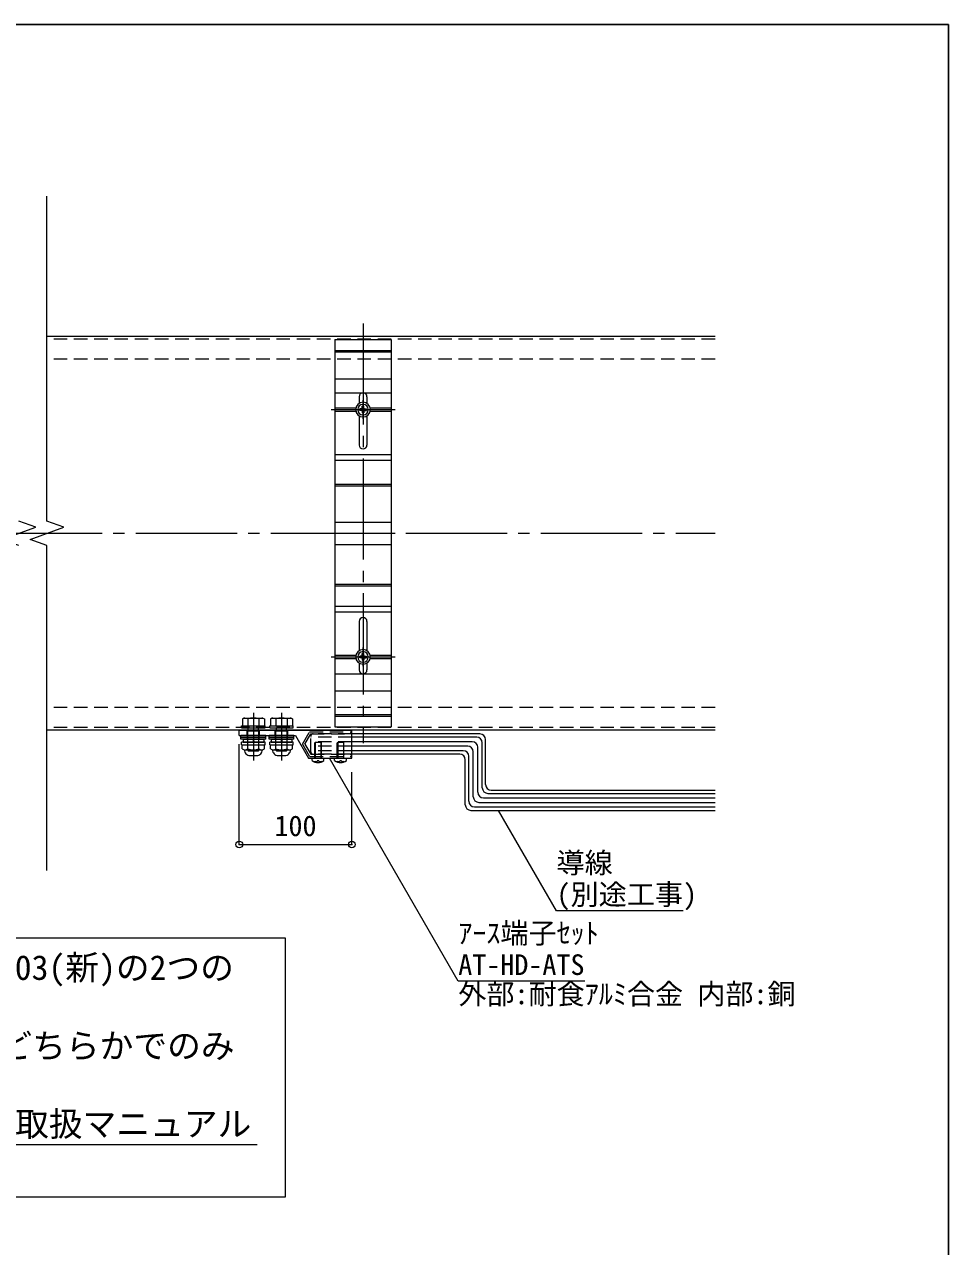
# Model space of a CAD drawing. Units: millimetres on the paper, enlarged 4 times, with parts at other scales. Extents: x -728 to 752, y -514 to 534.
# Drawn here: x 423.4 to 752, y 99.4 to 534.3 of the extents above; entities that cross this region are included whole.
import ezdxf
from ezdxf.enums import TextEntityAlignment as Align

# ---------------------------------------------------------------- set-up
doc = ezdxf.new("R2010")
doc.units = ezdxf.units.MM
doc.header["$LTSCALE"] = 4
doc.header["$PDMODE"] = 32
doc.header["$PDSIZE"] = 2.4
doc.linetypes.add('CHAIN2', pattern=[12, 9, -1, 1, -1])
doc.linetypes.add('DASHED1', pattern=[1.8, 1.2, -0.6])
for name, color, linetype, lineweight in [('0-B_B', 4, 'Continuous', 9), ('2-0_0', 4, 'Continuous', 9), ('2-B_B', 7, 'Continuous', 9), ('A-0_0', 4, 'CHAIN2', 9), ('A-1_1', 3, 'Continuous', 15), ('A-4_4', 4, 'Continuous', 9), ('A-5_5', 7, 'Continuous', 9), ('A-6_6', 4, 'Continuous', 9), ('A-A_A', 7, 'Continuous', 9), ('A-B_B', 7, 'Continuous', 9), ('D-1_1', 4, 'Continuous', 9), ('D-2_2', 7, 'Continuous', 9), ('D-E_E', 4, 'CHAIN2', 9), ('F-1_1', 4, 'Continuous', 9), ('F-F_F', 4, 'CHAIN2', 9)]:
    doc.layers.add(name, color=color, linetype=linetype, lineweight=lineweight)
doc.layers.add('A-2_2', color=7, linetype='Continuous')
doc.styles.add('ＭＳ ゴシック', font='')
doc.styles.get('ＭＳ ゴシック').set_extended_font_data('MS Gothic')

# ---------------------------------------------------------------- blocks, each defined once
blk = doc.blocks.new('M10_22 S 付属品')
at = {"layer": 'A-4_4', "linetype": 'CHAIN2'}
blk.add_line((0, 5.292), (0, -11.657), dxfattribs=at)
at = {"layer": 'A-4_4', "color": 7}
for p, q in [((-3.4, 3.44), (-3.92, 3.139)), ((-3.92, 3.139), (-3.92, 0.64)), ((-3.92, 0.64), (3.92, 0.64)), ((-1.8, -0.96), (-1.8, 0)), ((1.8, -0.96), (1.8, 0)), ((3.92, 3.139), (3.92, 0.64)), ((-1.8, -0.96), (-2, -1.16)), ((-2, -7.959), (-2, -1.16)), ((1.8, -0.96), (2, -1.16)), ((2, -7.959), (2, -1.16)), ((-2, -7.959), (-1.8, -8.16)), ((-1.8, -8.16), (1.8, -8.16)), ((1.8, -8.16), (2, -7.959))]:
    blk.add_line(p, q, dxfattribs=at)
at = {"layer": 'A-4_4'}
for p, q in [((-1.97, 3.139), (-1.97, 0.64)), ((1.969, 3.139), (1.969, 0.64)), ((2, -1.16), (-2, -1.16))]:
    blk.add_line(p, q, dxfattribs=at)
at = {"layer": 'A-4_4', "color": 7}
for points in [[(-4.2, 0), (4.2, 0), (4.2, 0.64)], [(-4.2, 0), (-4.2, 0.64), (4.2, 0.64)], [(-3.4, 3.44), (3.4, 3.44), (3.92, 3.139)]]:
    blk.add_lwpolyline(points, dxfattribs=at)
at = {"layer": 'A-4_4'}
for centre, radius, start, end in [((-3.642, -1.274), 4.72, 69.24023, 87.06267), ((0, -3.167), 6.607, 72.66194, 107.3385), ((3.642, -1.274), 4.72, 92.93721, 110.75963)]:
    blk.add_arc(centre, radius, start, end, dxfattribs=at)
blk = doc.blocks.new('M10PW S 付属品')
at = {"layer": 'A-4_4', "color": 7}
for p, q in [((4.4, 0), (-4.4, 0)), ((4.4, -0.64), (4.4, 0))]:
    blk.add_line(p, q, dxfattribs=at)
at = {"layer": 'A-4_4', "linetype": 'DASHED1'}
for p, q in [((-2.1, -0.64), (-2.1, 0)), ((2.1, -0.64), (2.1, 0))]:
    blk.add_line(p, q, dxfattribs=at)
at = {"layer": 'A-4_4', "color": 7}
blk.add_lwpolyline([(4.4, -0.64), (-4.4, -0.64), (-4.4, 0)], dxfattribs=at)
blk = doc.blocks.new('M10SW S 付属品')
at = {"layer": 'A-5_5'}
for p, q in [((-3.68, 0), (-3.68, -1)), ((-3.68, -1), (3.68, -1))]:
    blk.add_line(p, q, dxfattribs=at)
at = {"layer": 'A-5_5', "color": 4}
for p, q in [((-0.2, 0), (0, -1)), ((0, 0), (0.2, -1))]:
    blk.add_line(p, q, dxfattribs=at)
at = {"layer": 'A-5_5'}
blk.add_lwpolyline([(-3.68, 0), (3.68, 0), (3.68, -1)], dxfattribs=at)
blk = doc.blocks.new('M10 化粧ナット 付属品')
at = {"layer": 'A-4_4', "color": 7}
for p, q in [((-4.2, -1), (-4.2, 0)), ((4.2, 0), (-4.2, 0)), ((-3.926, -2.381), (-3.926, -1)), ((3.929, -2.379), (3.929, -1)), ((-1.2, -4.8), (1.2, -4.8))]:
    blk.add_line(p, q, dxfattribs=at)
at = {"layer": 'A-4_4'}
for p, q in [((-2.943, -2.8), (2.944, -2.8)), ((-1.96, -2.381), (-1.96, -1)), ((1.96, -2.381), (1.96, -1))]:
    blk.add_line(p, q, dxfattribs=at)
at = {"layer": 'A-4_4', "color": 7}
blk.add_lwpolyline([(-4.2, -1), (4.2, -1), (4.2, 0)], dxfattribs=at)
for centre, radius, start, end in [((-2.943, -1.438), 1.362, 223.81244, 316.18756), ((-1.2, -2.8), 2, 179.30019, 270), ((1.2, -2.8), 2, 270, 0.69499), ((2.944, -1.436), 1.364, 223.84239, 316.26906)]:
    blk.add_arc(centre, radius, start, end, dxfattribs=at)
at = {"layer": 'A-4_4'}
blk.add_arc((0, 1.992), 4.792, 245.85829, 294.14171, dxfattribs=at)
blk = doc.blocks.new('アース端子本体 T')
at = {"layer": 'A-4_4', "color": 2, "lineweight": 20}
for p, q in [((-15, 0), (25, 0)), ((-15, -2), (-15, 0)), ((25, -10), (25, 0)), ((-15, -2), (5, -2)), ((5, -2), (9.619, -10)), ((9.619, -10), (25, -10))]:
    blk.add_line(p, q, dxfattribs=at)
at = {"layer": 'A-4_4', "linetype": 'DASHED1'}
for p, q in [((-12.2, -2), (-12.2, 0)), ((-7.8, -2), (-7.8, 0)), ((-2.2, -2), (-2.2, 0)), ((2.2, -2), (2.2, 0)), ((7.425, -5), (9.965, -0.6)), ((8.349, -5), (10.427, -1.4)), ((9.965, -0.6), (25, -0.6))]:
    blk.add_line(p, q, dxfattribs=at)
for points in [[(10.427, -1.4), (24.4, -1.4), (25, -0.8)], [(7.425, -5), (9.965, -9.4), (25, -9.4)], [(8.349, -5), (10.427, -8.6), (24.4, -8.6), (25, -9.2)]]:
    blk.add_lwpolyline(points, dxfattribs=at)
blk = doc.blocks.new('導線（別途）(1)')
at = {"layer": 'A-6_6', "linetype": 'DASHED1'}
for p, q in [((0, -2.842), (0, 2.758)), ((14.573, 2.4), (0, 2.4)), ((14.573, 0.8), (0, 0.8)), ((14.573, 3.558), (0.8, 3.558)), ((14.573, -0.8), (0, -0.8)), ((14.573, -2.4), (0, -2.4)), ((14.573, -3.642), (0.8, -3.642))]:
    blk.add_line(p, q, dxfattribs=at)
at = {"layer": 'A-6_6', "color": 3, "lineweight": 15}
for p, q in [((60.14, 3.558), (14.573, 3.558)), ((62.14, -14.442), (62.14, 1.558)), ((52.94, -3.642), (14.573, -3.642)), ((54.94, -21.642), (54.94, -5.642)), ((64.14, -16.442), (143.772, -16.442)), ((56.94, -23.642), (143.772, -23.642))]:
    blk.add_line(p, q, dxfattribs=at)
at = {"layer": 'A-6_6'}
for p, q in [((58.981, 2.4), (14.573, 2.4)), ((57.381, 0.8), (14.573, 0.8)), ((60.981, -15.6), (60.981, 0.4)), ((55.781, -0.8), (14.573, -0.8)), ((54.181, -2.4), (14.573, -2.4)), ((57.781, -18.8), (57.781, -2.8)), ((59.381, -17.2), (59.381, -1.2)), ((56.181, -20.4), (56.181, -4.4)), ((59.781, -20.8), (143.772, -20.8)), ((61.381, -19.2), (143.772, -19.2)), ((62.981, -17.6), (143.772, -17.6)), ((58.181, -22.4), (143.772, -22.4))]:
    blk.add_line(p, q, dxfattribs=at)
at = {"layer": 'A-6_6', "linetype": 'DASHED1'}
for centre, start, end in [((0.8, 2.758), 90, 180), ((0.8, -2.842), 180, 270)]:
    blk.add_arc(centre, 0.8, start, end, dxfattribs=at)
at = {"layer": 'A-6_6'}
for centre, start, end in [((57.381, -1.2), 360, 90), ((58.981, 0.4), 360, 90), ((54.181, -4.4), 360, 90), ((55.781, -2.8), 360, 90), ((61.381, -17.2), 180, 270), ((62.981, -15.6), 180, 270), ((58.181, -20.4), 180, 270), ((59.781, -18.8), 180, 270)]:
    blk.add_arc(centre, 2, start, end, dxfattribs=at)
at = {"layer": 'A-6_6', "color": 3, "lineweight": 15}
for centre, start, end in [((60.14, 1.558), 0, 90), ((52.94, -5.642), 0, 90), ((64.14, -14.442), 180, 270), ((56.94, -21.642), 180, 270)]:
    blk.add_arc(centre, 2, start, end, dxfattribs=at)
blk = doc.blocks.new('なべM6_14 S 付属品')
at = {"layer": 'A-4_4', "color": 7}
for p, q in [((-1, 5.6), (-1.2, 5.4)), ((-1.2, 0), (-1.2, 5.4)), ((1, 5.6), (-1, 5.6)), ((1, 5.6), (1.2, 5.4)), ((1.2, 0), (1.2, 5.4)), ((-2.1, -0.9), (-2.1, 0)), ((-2.1, 0), (2.1, 0)), ((2.1, -0.9), (2.1, 0))]:
    blk.add_line(p, q, dxfattribs=at)
at = {"layer": 'A-4_4'}
for p, q in [((-1, 5.6), (-1, 0)), ((1, 5.6), (1, 0)), ((-1.2, -1.358), (-1.2, -1.045)), ((-0.3, -0.939), (-0.3, -1.227)), ((0.3, -0.939), (-0.3, -0.939)), ((0.3, -0.939), (0.3, -1.227)), ((1.2, -1.358), (1.2, -1.045))]:
    blk.add_line(p, q, dxfattribs=at)
at = {"layer": 'A-4_4', "color": 7}
blk.add_arc((0, 2.111), 3.671, 235.10553, 304.89394, dxfattribs=at)
at = {"layer": 'A-4_4'}
for start, end in [(251.58134, 265.46927), (274.53117, 288.41853)]:
    blk.add_arc((0, 2.559), 3.798, start, end, dxfattribs=at)
blk = doc.blocks.new('ATAF350 T')
at = {"layer": 'F-1_1'}
for p, q in [((-64.99, -10), (-64.99, 10)), ((-64.518, -10), (-64.518, 10)), ((-54.92, -10), (-54.92, 10)), ((-50, -10), (-50, 10)), ((-44.6, 2.53), (-44.6, 10)), ((-43.4, 2.53), (-43.4, 10)), ((-28, -10), (-28, 10)), ((-25.991, -10), (-25.991, 10)), ((-17.52, -10), (-17.52, 10)), ((-16.92, -10), (-16.92, 10)), ((-4, -10), (-4, 10)), ((4, -10), (4, 10)), ((18.12, -10), (18.12, 10)), ((18.72, -10), (18.72, 10)), ((25.991, -10), (25.991, 10)), ((28, -10), (28, 10)), ((43.4, 2.53), (43.4, 10)), ((44.6, 2.53), (44.6, 10)), ((50, -10), (50, 10)), ((56.12, -10), (56.12, 10)), ((64.504, -10), (64.504, 10)), ((65.02, -10), (65.02, 10)), ((-44.6, -10), (-44.6, -2.53)), ((-43.4, -10), (-43.4, -2.53)), ((43.4, -10), (43.4, -2.53)), ((44.6, -10), (44.6, -2.53))]:
    blk.add_line(p, q, dxfattribs=at)
at = {"layer": 'F-1_1', "color": 2, "lineweight": 20}
for p, q in [((68.92, -10), (68.92, 10)), ((-48.6, 1.4), (-46.191, 1.4)), ((-41.809, 1.4), (-31.4, 1.4)), ((31.4, 1.4), (41.809, 1.4)), ((46.191, 1.4), (48.6, 1.4)), ((-48.6, -1.4), (-46.191, -1.4)), ((-41.809, -1.4), (-31.4, -1.4)), ((31.4, -1.4), (41.809, -1.4)), ((46.191, -1.4), (48.6, -1.4)), ((-68.92, -10), (68.92, -10))]:
    blk.add_line(p, q, dxfattribs=at)
blk.add_lwpolyline([(-68.92, -10), (-68.92, 10), (68.92, 10)], dxfattribs=at)
for centre, start, end in [((-48.6, 0), 90, 270), ((-31.4, 0), 270, 90), ((31.4, 0), 90, 270), ((48.6, 0), 270, 90)]:
    blk.add_arc(centre, 1.4, start, end, dxfattribs=at)
at = {"layer": 'F-F_F'}
for p, q in [((-44, -11.39), (-44, 11.39)), ((0, -11.39), (0, 11.39)), ((44, -11.39), (44, 11.39)), ((-74.651, 0), (74.651, 0))]:
    blk.add_line(p, q, dxfattribs=at)
blk = doc.blocks.new('ATNBT60 T')
at = {"layer": 'D-1_1'}
for p, q in [((-0.787, 0.187), (-0.787, -0.187)), ((-0.373, 0.187), (-0.787, 0.187)), ((-0.187, 0.787), (0.187, 0.787)), ((-0.187, 0.373), (-0.187, 0.787)), ((0.187, 0.373), (0.187, 0.787)), ((0.373, 0.187), (0.787, 0.187)), ((0.787, -0.187), (0.787, 0.187)), ((-0.373, -0.187), (-0.787, -0.187)), ((-0.187, -0.373), (-0.187, -0.787)), ((-0.187, -0.787), (0.187, -0.787)), ((0.187, -0.373), (0.187, -0.787)), ((0.373, -0.187), (0.787, -0.187))]:
    blk.add_line(p, q, dxfattribs=at)
for centre, start, end in [((-0.373, 0.373), 270, 0), ((0.373, 0.373), 180, 270), ((-0.373, -0.373), 0, 90), ((0.373, -0.373), 90, 180)]:
    blk.add_arc(centre, 0.187, start, end, dxfattribs=at)
at = {"layer": 'D-2_2', "color": 2, "lineweight": 20}
blk.add_circle((0, 0), 1.733, dxfattribs=at)
at = {"layer": 'D-2_2'}
blk.add_circle((0, 0), 1.253, dxfattribs=at)
at = {"layer": 'D-E_E'}
for p, q in [((-2.153, 0), (2.215, 0)), ((0, -2.185), (0, 2.02))]:
    blk.add_line(p, q, dxfattribs=at)
blk = doc.blocks.new('Hikidasimoji')
at = {"layer": '0-B_B'}
blk.add_line((-72, 0), (0, 0), dxfattribs=at)

msp = doc.modelspace()

# ---------------------------------------------------------------- linework, layer by layer
at = {"layer": '2-0_0', "color": 6, "lineweight": 25}
msp.add_line((752, 534.264), (752, -514.264), dxfattribs=at)
msp.add_lwpolyline([(752, 534.264), (-728, 534.264), (-728, -514.264)], dxfattribs=at)
at = {"layer": '2-B_B', "color": 2, "lineweight": 20}
for p, q in [((113.36, 209.264), (516.088, 209.264)), ((516.088, 209.264), (516.088, 117.025)), ((516.088, 117.025), (113.36, 117.025))]:
    msp.add_line(p, q, dxfattribs=at)
at = {"layer": '2-B_B', "color": 3, "lineweight": 15}
msp.add_line((312.209, 135.681), (506.163, 135.681), dxfattribs=at)
at = {"layer": 'A-0_0'}
msp.add_line((-545, 353.21), (669, 353.21), dxfattribs=at)
at = {"layer": 'A-1_1'}
for p, q in [((669, 423.21), (431.401, 423.21)), ((669, 283.21), (431.401, 283.21))]:
    msp.add_line(p, q, dxfattribs=at)
at = {"layer": 'A-1_1', "color": 7, "linetype": 'DASHED1', "lineweight": 9}
for p, q in [((669, 422.29), (431.401, 422.29)), ((669, 284.13), (431.401, 284.13))]:
    msp.add_line(p, q, dxfattribs=at)
at = {"layer": 'A-4_4', "linetype": 'DASHED1'}
for p, q in [((669, 415.21), (431.401, 415.21)), ((669, 291.21), (431.401, 291.21))]:
    msp.add_line(p, q, dxfattribs=at)
at = {"layer": 'A-A_A'}
for p, q in [((499.801, 242.456), (499.801, 278.197)), ((539.801, 242.456), (539.801, 268.193)), ((499.801, 242.456), (539.801, 242.456))]:
    msp.add_line(p, q, dxfattribs=at)
for p in [(499.801, 242.456), (539.801, 242.456)]:
    msp.add_point(p, dxfattribs=at)
at = {"layer": 'A-B_B'}
msp.add_line((431.401, 233.21), (431.401, 348.842), dxfattribs=at)
at = {"layer": 'A-B_B', "color": 4}
for p, q in [((577.654, 193.838), (531.829, 273.21)), ((612.599, 218.838), (591.946, 254.61))]:
    msp.add_line(p, q, dxfattribs=at)
at = {"layer": 'A-B_B'}
for points in [[(431.401, 348.842), (425.401, 351.026), (437.401, 355.394), (431.401, 357.578), (431.401, 473.21)], [(421.401, 348.842), (415.401, 351.026), (427.401, 355.394), (421.401, 357.578)]]:
    msp.add_lwpolyline(points, dxfattribs=at)

# ---------------------------------------------------------------- block references
at = {"layer": 'A-2_2', "xscale": -1, "yscale": -1, "rotation": 90}
msp.add_blockref('ATAF350 T', (543.801, 353.21), dxfattribs=at)
at = {"layer": 'A-4_4'}
for name, p in [('M10_22 S 付属品', (504.801, 284.01)), ('M10_22 S 付属品', (514.801, 284.01)), ('アース端子本体 T', (514.801, 283.21)), ('M10PW S 付属品', (504.801, 281.21)), ('M10PW S 付属品', (504.801, 280.57)), ('M10 化粧ナット 付属品', (504.801, 278.93)), ('M10SW S 付属品', (504.801, 279.93)), ('M10PW S 付属品', (514.801, 281.21)), ('M10PW S 付属品', (514.801, 280.57)), ('M10 化粧ナット 付属品', (514.801, 278.93)), ('M10SW S 付属品', (514.801, 279.93)), ('なべM6_14 S 付属品', (527.801, 273.21)), ('なべM6_14 S 付属品', (535.801, 273.21))]:
    msp.add_blockref(name, p, dxfattribs=at)
at = {"layer": 'A-5_5', "xscale": -1.5, "yscale": 1.5, "rotation": 270}
for p in [(543.801, 397.21), (543.801, 309.21)]:
    msp.add_blockref('ATNBT60 T', p, dxfattribs=at)
at = {"layer": 'A-6_6'}
msp.add_blockref('導線（別途）(1)', (525.228, 278.252), dxfattribs=at)
at = {"layer": 'A-B_B', "xscale": -0.625, "yscale": 0.625}
for p in [(612.599, 218.838), (577.654, 193.838)]:
    msp.add_blockref('Hikidasimoji', p, dxfattribs=at)

# ---------------------------------------------------------------- texts
at = {"layer": '2-B_B', "style": 'ＭＳ ゴシック'}
for s, p in [('\u3000避雷導体(棟上導体)設備には、JIS:1998(旧)とJIS:2003(新)の2つの', (120.218, 191.65)), ('\u30001つの建物には、旧JISと新JISが混在してはならず、どちらかでのみ', (120.218, 163.84)), ('\u3000詳しくは、業務通知 07G-AT-05、笠木受雷部システム取扱マニュアル', (120.218, 136.029))]:
    msp.add_text(s, height=8.798, dxfattribs=at).set_placement(p, align=Align.BOTTOM_LEFT)
at = {"layer": 'A-A_A', "style": 'ＭＳ ゴシック'}
msp.add_text('100', height=7.331, dxfattribs=at).set_placement((512.301, 243.256), align=Align.BOTTOM_LEFT)
at = {"layer": 'A-B_B', "style": 'ＭＳ ゴシック'}
for s, p in [('導線', (612.599, 230.088)), ('(別途工事)', (612.599, 218.838)), ('ｱｰｽ端子ｾｯﾄ', (577.654, 205.088)), ('AT-HD-ATS', (577.654, 193.838)), ('外部:耐食ｱﾙﾐ合金 内部:銅', (577.654, 183.434))]:
    msp.add_text(s, height=7.331, dxfattribs=at).set_placement(p, align=Align.BOTTOM_LEFT)

doc.saveas('drawing.dxf')
